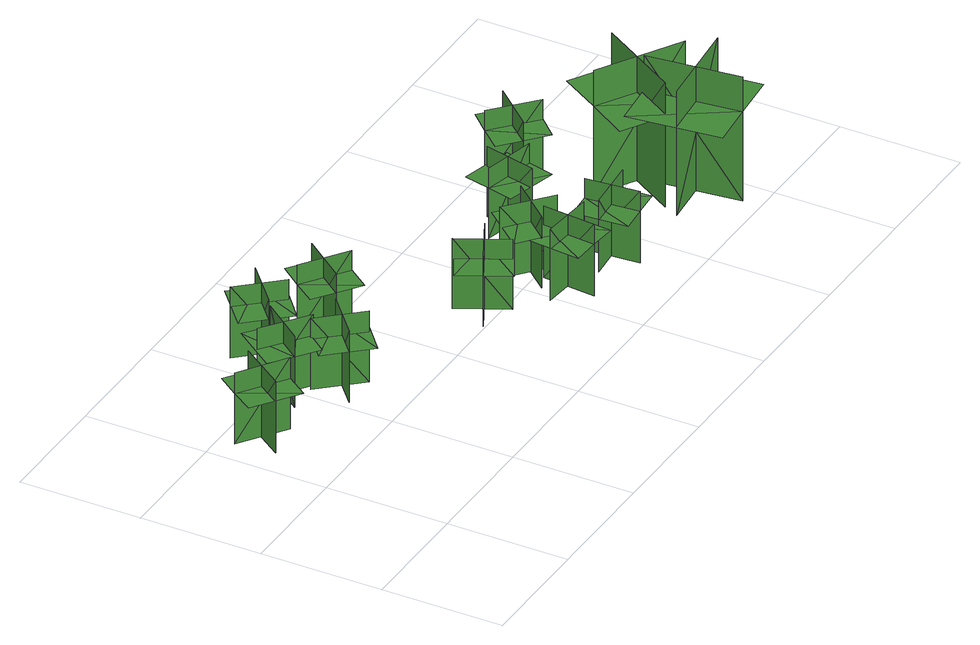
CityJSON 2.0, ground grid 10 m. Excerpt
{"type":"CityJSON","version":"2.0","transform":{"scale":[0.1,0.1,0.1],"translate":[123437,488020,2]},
"CityObjects":{
"tree1":{"type":"SolitaryVegetationObject","geometry":[{"type":"MultiSurface","lod":"1","boundaries":[[[0,1,2]],[[0,2,3]],[[4,5,6]],[[4,6,7]],[[8,9,10]],[[8,10,11]],[[8,11,12]],[[8,12,13]]]}]},
"tree2":{"type":"SolitaryVegetationObject","geometry":[{"type":"MultiSurface","lod":"1","boundaries":[[[14,15,16]],[[14,16,17]],[[18,19,20]],[[18,20,21]],[[22,23,24]],[[22,24,25]],[[22,25,26]],[[22,26,27]]]}]},
"tree3":{"type":"SolitaryVegetationObject","geometry":[{"type":"MultiSurface","lod":"1","boundaries":[[[28,29,30]],[[28,30,31]],[[32,33,34]],[[32,34,35]],[[36,37,38]],[[36,38,39]],[[36,39,40]],[[36,40,41]]]}]},
"tree4":{"type":"SolitaryVegetationObject","geometry":[{"type":"MultiSurface","lod":"1","boundaries":[[[42,43,44]],[[42,44,45]],[[46,47,48]],[[46,48,49]],[[50,51,52]],[[50,52,53]],[[50,53,54]],[[50,54,55]]]}]},
"tree5":{"type":"SolitaryVegetationObject","geometry":[{"type":"MultiSurface","lod":"1","boundaries":[[[56,57,58]],[[56,58,59]],[[60,61,62]],[[60,62,63]],[[64,65,66]],[[64,66,67]],[[64,67,68]],[[64,68,69]]]}]},
"tree6":{"type":"SolitaryVegetationObject","geometry":[{"type":"MultiSurface","lod":"1","boundaries":[[[70,71,72]],[[70,72,73]],[[74,75,76]],[[74,76,77]],[[78,79,80]],[[78,80,81]],[[78,81,82]],[[78,82,83]]]}]},
"tree7":{"type":"SolitaryVegetationObject","geometry":[{"type":"MultiSurface","lod":"1","boundaries":[[[84,85,86]],[[84,86,87]],[[88,89,90]],[[88,90,91]],[[92,93,94]],[[92,94,95]],[[92,95,96]],[[92,96,97]]]}]},
"tree8":{"type":"SolitaryVegetationObject","geometry":[{"type":"MultiSurface","lod":"1","boundaries":[[[98,99,100]],[[98,100,101]],[[102,103,104]],[[102,104,105]],[[106,107,108]],[[106,108,109]],[[106,109,110]],[[106,110,111]]]}]},
"tree9":{"type":"SolitaryVegetationObject","geometry":[{"type":"MultiSurface","lod":"1","boundaries":[[[112,113,114]],[[112,114,115]],[[116,117,118]],[[116,118,119]],[[120,121,122]],[[120,122,123]],[[120,123,124]],[[120,124,125]]]}]},
"tree10":{"type":"SolitaryVegetationObject","geometry":[{"type":"MultiSurface","lod":"1","boundaries":[[[126,127,128]],[[126,128,129]],[[130,131,132]],[[130,132,133]],[[134,135,136]],[[134,136,137]],[[134,137,138]],[[134,138,139]]]}]},
"tree11":{"type":"SolitaryVegetationObject","geometry":[{"type":"MultiSurface","lod":"1","boundaries":[[[140,141,142]],[[140,142,143]],[[144,145,146]],[[144,146,147]],[[148,149,150]],[[148,150,151]],[[148,151,152]],[[148,152,153]]]}]},
"tree12":{"type":"SolitaryVegetationObject","geometry":[{"type":"MultiSurface","lod":"1","boundaries":[[[154,155,156]],[[154,156,157]],[[158,159,160]],[[158,160,161]],[[162,163,164]],[[162,164,165]],[[162,165,166]],[[162,166,167]]]}]},
"tree13":{"type":"SolitaryVegetationObject","geometry":[{"type":"MultiSurface","lod":"1","boundaries":[[[168,169,170]],[[168,170,171]],[[172,173,174]],[[172,174,175]],[[176,177,178]],[[176,178,179]],[[176,179,180]],[[176,180,181]]]}]}
},
"vertices":[
[43,188,13],[17,151,13],[17,151,75],[43,188,75],[13,183,13],[50,157,13],[50,157,75],[13,183,75],[13,183,57],[1,165,57],[37,139,57],[50,157,57],[62,175,57],[26,201,57],
[71,196,14],[107,169,14],[107,169,76],[71,196,76],[75,167,14],[102,202,14],[102,202,76],[75,167,76],[75,167,58],[93,154,58],[120,189,58],[102,202,58],[84,216,58],[58,181,58],
[132,136,13],[103,169,13],[103,169,75],[132,136,75],[134,165,13],[101,136,13],[101,136,75],[134,165,75],[134,165,57],[120,182,57],[86,153,57],[101,136,57],[115,120,57],[149,149,57],
[138,206,15],[109,239,15],[109,239,77],[138,206,77],[140,235,15],[107,206,15],[107,206,77],[140,235,77],[140,235,60],[125,252,60],[92,223,60],[107,206,60],[121,190,60],[155,219,60],
[188,214,16],[161,179,16],[161,179,77],[188,214,77],[158,210,16],[194,184,16],[194,184,77],[158,210,77],[158,210,60],[145,192,60],[180,166,60],[194,184,60],[207,201,60],[172,228,60],
[268,91,12],[248,130,12],[248,130,73],[268,91,73],[277,119,12],[238,99,12],[238,99,73],[277,119,73],[277,119,56],[267,139,56],[228,118,56],[238,99,56],[248,79,56],[287,100,56],
[338,70,10],[294,74,10],[294,74,72],[338,70,72],[319,93,10],[315,49,10],[315,49,72],[319,93,72],[319,93,55],[297,95,55],[293,50,55],[315,49,55],[337,47,55],[341,91,55],
[334,90,12],[300,119,12],[300,119,74],[334,90,74],[332,119,12],[303,86,12],[303,86,74],[332,119,74],[332,119,56],[315,134,56],[286,100,56],[303,86,56],[320,71,56],[349,105,56],
[390,66,9],[346,62,9],[346,62,71],[390,66,71],[367,85,9],[371,41,9],[371,41,71],[367,85,71],[367,85,54],[345,83,54],[349,39,54],[371,41,54],[393,43,54],[390,87,54],
[369,167,11],[359,124,11],[359,124,72],[369,167,72],[344,152,11],[387,142,11],[387,142,72],[344,152,72],[344,152,55],[339,131,55],[382,120,55],[387,142,55],[392,163,55],[349,174,55],
[435,190,13],[406,157,13],[406,157,75],[435,190,75],[406,189,13],[439,159,13],[439,159,75],[406,189,75],[406,189,58],[391,172,58],[424,143,58],[439,159,58],[454,176,58],[421,205,58],
[436,46,11],[513,54,11],[513,54,119],[436,46,119],[476,13,11],[467,90,11],[467,90,119],[476,13,119],[476,13,89],[515,17,89],[506,94,89],[467,90,89],[429,86,89],[438,9,89],
[486,127,8],[446,61,8],[446,61,116],[486,127,116],[436,115,8],[502,75,8],[502,75,116],[436,115,116],[436,115,85],[415,82,85],[482,42,85],[502,75,85],[522,108,85],[456,148,85]
]}
